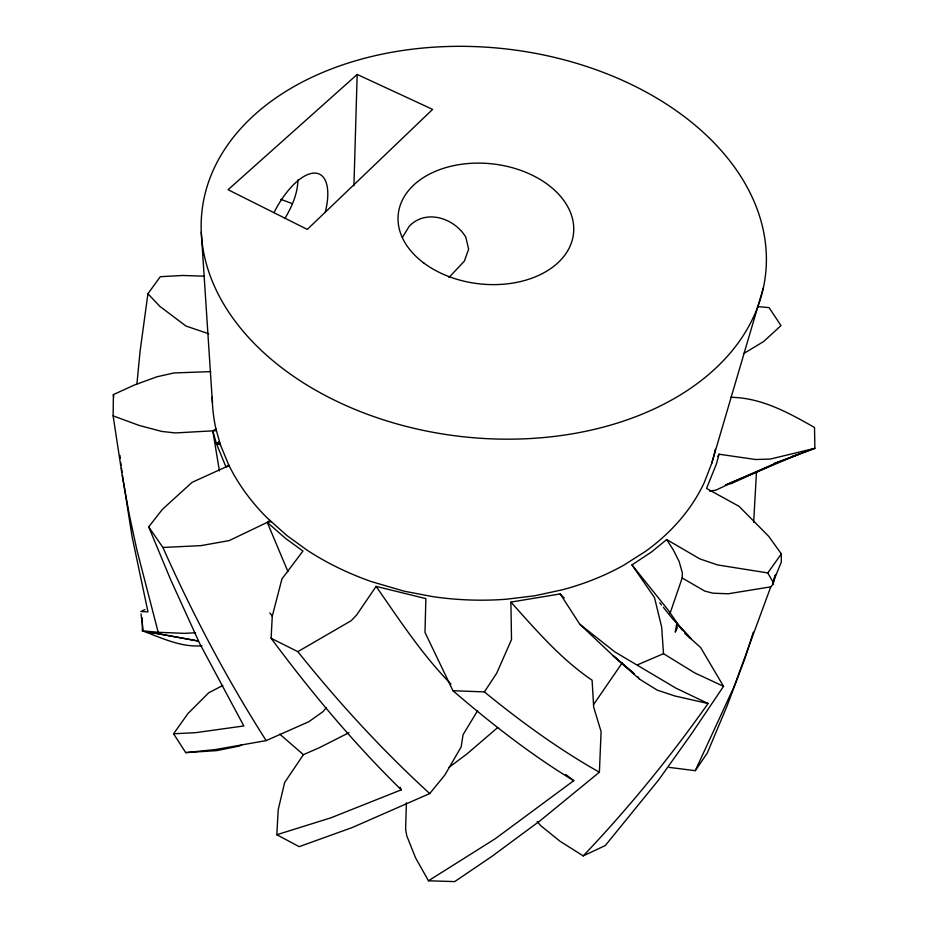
<?xml version="1.0" encoding="UTF-8"?>
<svg xmlns="http://www.w3.org/2000/svg" width="928" height="928" viewBox="0 0 928 928"><rect width="100%" height="100%" fill="white"/><g stroke="black" fill="none" stroke-linecap="round" stroke-linejoin="round"><path stroke-width="1.39" d="M195.588 632.78L184.544 633.36L158.189 632.293L136.88 549.91L129.34 514.97L122.322 476.215L113.123 415.872L113.402 394.597L134.502 384.969L157.006 376.768L174.012 372.94L210.772 371.629M353.928 185.762L357.176 74.449L432.622 109.388L307.296 229.402L228.091 189.718L357.176 74.449M406.383 802.836L405.617 829.307L406.742 835.734L415.5 857.692L428.458 880.788L454.697 881.6L491.782 856.474L540.351 820.561L599.384 772.212L601.1 731.647L593.676 707.148L592.099 680.201C560.756 658.984 536.001 630.019 510.899 602.086L560.199 593.932L564.236 598.073M670.028 613.373L682.196 577.982L682.382 572.947L679.134 561.486L673.31 549.956L666.687 539.562L651.502 551.963L631.98 564.92L654.507 597.644L661.664 627.084L663.508 653.683L694.654 672.858L723.55 686.337L691.476 733.874L658.834 779.694L605.311 845.536L583.213 855.894L559.978 841.22L540.711 825.642L537.173 821.512M297.9 179.916C297.702 193.592 291.995 206.515 285.116 218.092M349.009 732.679L319.522 747.62L303.41 754.673L284.641 782.501L278.214 809.692L276.811 834.736L331.052 817.765L401.267 789.832C353.614 743.108 310.845 691.847 271.115 638.278L272.275 616.146L281.95 578.898L302.957 551.058L285.476 538.356L267.241 522.371L229.181 540.606L200.912 545.629L162.91 547.474L148.7 526.895L162.423 509.333L192.119 482.316L225.968 466.935L229.297 466.111L230.956 469.336A253.634 190.797 6.4 0 0 267.148 517.905L286.949 535.595L307.04 550.13A253.634 190.797 6.4 0 0 371.502 581.647L403.993 591.148L432.286 596.565A253.634 190.797 6.4 0 0 506.317 599.233L534.714 595.776L562.612 589.744A253.634 190.797 6.4 0 0 623.628 565.28L645.459 551.418A253.634 190.797 6.4 0 0 704.224 482.664L711.683 463.466L763.303 288.051A283.562 195.089 6.4 0 0 380.19 54.555A283.562 195.089 6.4 0 0 307.829 385.596A283.562 195.089 6.4 0 0 763.303 288.051M753.652 522.383L756.494 471.865M136.926 383.948L140.093 351.144L147.923 293.758L160.277 276.695L182.793 275.477L204.415 276.184M676.802 623.488L675.248 632.154L677.22 628.094L676.802 623.488L690.908 638.545L672.371 618.558L663.334 607.248M669.192 767.386L695.269 770.681L734.118 686.534L770.762 586.844L773.105 584.292L775.518 574.594M730.614 397.3C761.331 397.578 788.556 412.74 814.506 427.472L814.877 448.305L770.298 459.07L755.647 459.522L719.061 454.21L716.451 463.872L706.544 488.43L739.024 506.317L768.697 536.314L781.341 553.9L781.306 562.136L773.082 582.227L773.105 584.292M774.95 575.557L773.082 582.227L767.781 572.924L717.506 564.92L699.851 558.9L666.687 539.562M753.339 632.119L744.987 658.288L727.239 705.524L707.31 753.002L695.269 770.681M717.785 456.483L719.061 454.21M477.665 710.581L463.06 734.698L461.181 746.831L444.848 775.054L429.71 793.568L352.257 827.532L299.152 846.661L276.811 834.736M402.369 237.452L409.352 226.119C426.219 208.556 454.708 218.324 465.833 237.255L468.628 249.203L464.36 261.128L448.943 277.495M271.115 638.278L297.842 651.653L351.19 620.716L356.619 614.997L376.118 586.38L425.871 598.618L424.989 632.386L452.945 690.722L484.393 691.894L496.666 673.287L511.514 639.601L510.899 602.086M622.294 662.754L593.514 704.63M241.953 744.743L239.447 746.042L216.676 750.636L185.716 752.62L173.582 733.781L187.966 713.528L208.696 692.787L222.836 685.456M767.781 572.924L781.341 553.9M560.199 593.932L579.803 624.254L614.788 651.85L675.886 688.135L708.076 703.517C670.12 757.225 628.546 808.242 583.213 855.894M326.378 707.519L323.014 711.648L308.85 721.706L266.162 740.602L215.737 749.499L185.716 752.62M497.71 727.552L467.213 753.733L448.978 767.398M215.934 428.887L220.435 444.883L228.694 464.893L225.968 466.935L216.421 443.677L212.825 430.986L215.934 428.887A253.634 190.797 6.4 0 1 212.28 397.091M287.947 571.602L267.241 522.371L269.77 520.48M565.755 774.497L573.748 780.668L495.274 838.715L428.458 880.788M709.433 491.063L715.836 490.158L732.981 482.154M220.435 444.883L216.421 443.677L219.356 441.589M743.386 353.754L763.663 341.504L780.993 325.577L769.057 307.62L757.526 306.588M144.919 609.592L140.859 611.517L147.981 611.888L132.101 536.836L122.438 475.287M730.707 483.824L773.708 464.336M776.307 463.153L778.917 461.97M772.386 464.638L725.441 485.1L798.95 454.198L814.877 448.305L773.476 463.826L798.95 454.198L792.083 456.379M776.295 462.933L778.905 461.796M637.466 664.842L663.508 653.683M216.421 443.677L219.832 443.074M267.241 522.371L271.08 521.745M770.762 586.844L728.236 593.769L713.087 593.201L704.723 591.066L682.196 577.982M113.123 415.872L139.072 425.407L161.832 431.45L175.392 432.935L216.34 430.638M201.956 645.726C181.076 647.64 161.449 637.78 142.355 630.831L142.332 617.978M173.582 733.781L195.843 732.644L243.832 725.94L199.59 643.278L170.485 579.316L148.7 526.895M158.189 632.293L142.355 630.831M708.076 703.517L674.83 695.965L657.244 690.13L639.508 679.145L613.118 655.713L579.803 624.254M280.801 199.323L292.401 203.696M208.707 333.778L185.936 326.03L159.848 306.356L147.923 293.758M599.384 772.212C558.575 749.163 520.631 721.52 484.393 691.894M573.748 780.668C530.688 754.58 491.086 723.457 452.945 690.722M279.757 734.141L303.41 754.673M684.829 633.372L700.594 647.477L723.55 686.337M429.71 793.568C381.976 749.928 338.221 702.16 297.842 651.653M450.996 684.087C422.136 654.716 399.539 620.043 376.118 586.38M659.715 602.736L661.525 604.986M631.98 564.92L667.824 609.615L682.173 630.147M269.874 612.921L272.391 616.354M637.942 676.802L639.508 679.145M266.162 740.602C226.838 678.971 192.63 614.243 162.91 547.474M228.694 464.893L229.297 466.111M400.119 787.222L401.267 789.832M219.414 470.914L212.825 430.986M120.71 462.504L121.092 465.346M121.475 468.188L122.055 472.445M140.998 613.895L143.295 631.318M113.402 394.597L113.715 397.428M119.944 455.428L120.246 458.258M201.272 232.116L212.419 402.752M273.98 212.64A56.109 24.174 -64.1 0 1 314.522 173.084A56.109 24.174 -64.1 0 1 325.206 212.466M715.291 449.349A253.634 190.797 6.4 0 1 711.683 463.466M164.813 634.938L147.668 631.852L197.757 640.946L164.813 634.938M634.311 673.844L613.118 655.713L634.311 673.844M424.2 263.308A88.148 60.32 6.4 0 0 570.917 244.157A88.148 60.32 6.4 0 0 462.573 164.128A88.148 60.32 6.4 0 0 424.2 263.308"/></g></svg>
